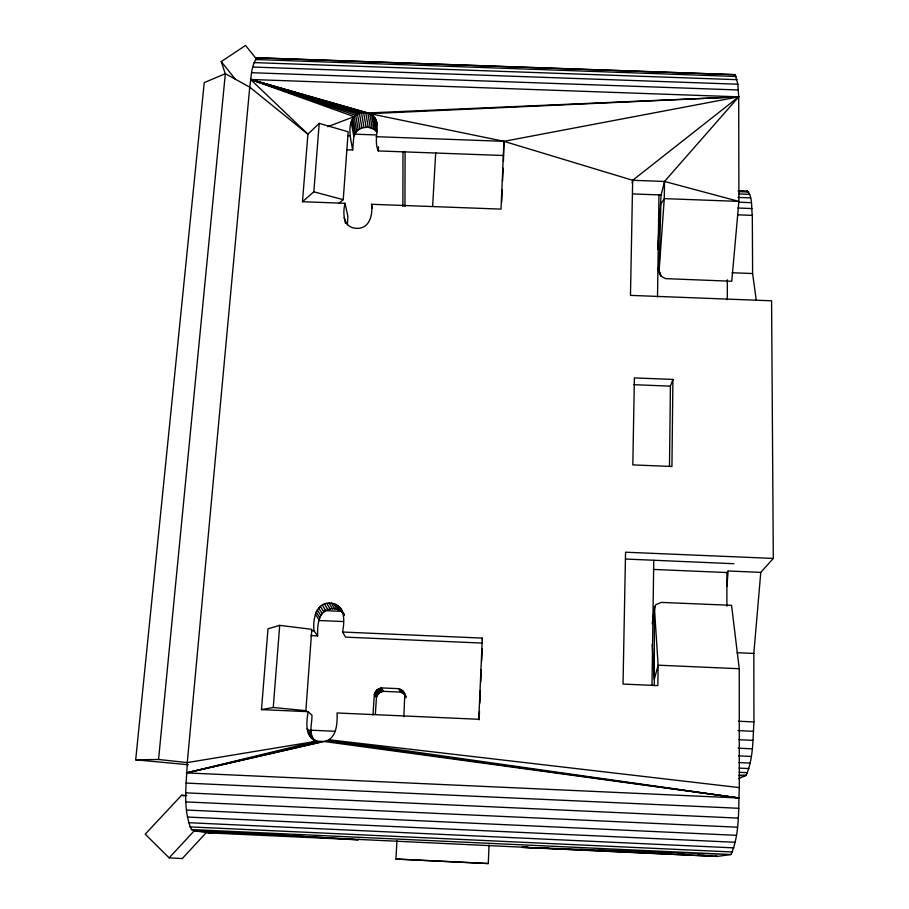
<?xml version="1.0" encoding="UTF-8"?>
<svg xmlns="http://www.w3.org/2000/svg" width="909" height="909" viewBox="0 0 909 909"><rect width="100%" height="100%" fill="white"/><g stroke="black" fill="none" stroke-linecap="round" stroke-linejoin="round"><path stroke-width="1.36" d="M528.004 847.074L522.357 846.813L522.527 847.404L717.303 856.426L731.006 854.517C740.006 833.712 738.21 809.839 739.324 787.603L739.244 668.717L731.563 605.326L661.388 602.406L655.775 604.69L654.366 607.36L654.31 685.75M402.869 206.513L402.982 151.451M404.937 206.491L405.096 151.439M726.882 606.235L726.927 572.534L728.143 570.988L760.776 572.375L773.309 558.421L771.582 300.799L630.471 295.38L632.675 180.289L738.71 96.843L737.847 84.219L735.188 74.674L256.952 57.801C250.884 66.107 251.361 77.379 249.736 87.15L187.265 762.583C186.538 784.637 182.391 808.76 191.447 829.553L194.253 830.781L208.15 832.849L357.964 839.78L358.771 839.234M727.314 299.675L727.336 279.802M672.91 379.428L671.933 466.487L632.812 464.897L634.391 377.905L672.91 379.428L670.422 386.143L669.479 466.476M651.992 685.386L653.764 560.342M657.514 296.925L658.957 195.117L661.786 195.23M347.124 149.792L352.658 149.985L353.817 136.384L356.714 131.248L354.112 116.67L250.589 79.469L367.872 112.955L738.71 96.843L664.513 181.459L664.286 198.628L659.059 271.552L661.082 276.154L665.524 278.631L731.756 281.256L738.903 201.4L738.71 96.843L250.589 79.469L307.912 134.202L302.47 201.718L345.056 203.298L347.874 216.422L347.374 224.83M657.832 268.075L659.059 271.552L660.877 204.116L664.286 198.628L738.903 201.4L664.513 181.459L661.093 194.98L657.707 249.123M503.438 161.177L503.961 141.327L738.71 96.843L369.861 113.659L250.589 79.469L355.669 115.284L359.407 113.284L365.782 112.557L368.156 127.203L373.951 129.271L376.871 131.975L374.667 117.409L369.861 113.659L372.156 128.283M738.597 778.661L746.084 775.422C753.47 758.776 752.754 739.778 753.936 721.928L753.834 653.435L760.776 572.375M396.938 840.723L395.915 859.039L488.292 863.55L489.031 844.984M310.912 635.63L317.661 635.925L313.969 630.789C312.81 618.779 315.9 601.565 331.421 603.144C345.579 604.871 344.67 621.586 342.545 632.028L482.315 638.095L478.77 719.28L337.057 712.974C337.398 723.223 336.978 738.983 324.115 741.483L186.47 772.9L739.21 798.022L328.638 739.721L739.324 787.603M479.123 719.814L479.486 711.44M479.85 703.077L480.395 690.522M480.759 682.148L481.304 669.592M481.668 661.218L482.213 648.662M501.643 202.298L502.2 189.538M502.575 181.027L503.132 168.267M503.677 155.507L378.303 150.928L378.519 146.838M378.303 150.928C373.19 140.225 380.507 127.408 374.667 117.409M403.846 716.758L404.8 694.396L403.039 691.113L398.778 688.67L381.348 687.897L376.826 689.954L374.326 694.271L372.997 714.974M432.639 206.309L435.706 152.519M315.559 741.187C304.504 735.551 306.594 721.803 308.094 711.679L261.485 709.611L268.007 628.801L279.711 625.347L311.81 629.335L305.867 710.679L301.583 711.395M310.923 737.426L314.753 740.369C308.071 733.62 312.276 723.371 311.957 715.156L308.094 711.679M369.861 113.659L503.961 141.327L501.007 209.115L371.531 204.286C373.042 215.547 369.156 229.716 355.476 228.273C342.92 227.091 342.659 212.854 345.056 203.298M375.349 714.281L376.44 697.589L377.337 695.283L379.882 692.59L383.337 691.329L400.437 692.09L403.732 693.647L405.948 696.544L404.391 693.203M339.114 203.082L343.227 199.673L348.181 131.794L319.218 123.385L307.912 134.202L249.736 87.15L225.341 73.697L204.252 82.594L135.691 759.822L188.277 764.742M261.485 709.611L273.245 707.497L279.711 625.347M302.47 201.718L313.832 191.81L319.218 123.385M726.905 586.362L728.143 570.988M317.661 635.925C317.332 626.176 317.911 611.28 330.137 609.019C335.387 607.916 341.148 610.109 344.204 614.552L341.102 608.985M352.658 149.985C350.976 139.259 346.056 123.704 355.669 115.284L358.237 129.885L356.714 131.248M135.691 759.822L158.552 759.481L225.341 73.697M652.219 623.71L654.628 606.394M653.48 617.768L654.025 613.677M654.378 610.95L654.923 606.86M632.119 182.993L632.675 180.289L664.513 181.459M733.87 563.716L625.528 559.035M186.856 795.511L181.584 795.261L145.213 834.189L169.142 857.857L194.253 830.781L356.192 839.314L717.303 856.426L715.974 855.767M206.298 832.576L182.277 858.551L169.142 857.857M522.527 847.404L731.006 854.517L191.447 829.553L357.964 839.78M225.159 73.47L221.239 61.573L245.544 45.45L256.997 59.699M358.237 129.885L361.907 127.919L368.156 127.203M327.717 126.692L354.112 116.67M208.15 832.849L214.092 832.542M746.289 191.435L747.528 191.072C752.879 197.56 751.186 207.468 752.311 215.365L752.607 273.529L756.231 299.981M321.706 741.778L186.47 772.9L316.968 741.165L324.115 741.483L739.21 798.022L326.433 740.79M186.47 772.9L319.309 741.676M739.04 775.695L746.084 775.422L739.165 775.104M256.952 57.801L735.188 74.674M255.509 59.505L736.222 76.481M254.111 62.607L737.119 79.674M252.804 67.039L737.847 84.219M251.623 72.709L738.381 89.98M353.556 134.134L376.167 134.952M347.624 135.646L349.976 135.736M376.11 136.68L503.961 141.327L632.675 180.289M739.244 190.765L747.528 191.072M738.04 191.129L743.539 191.333M738.972 191.674L748.698 192.038M738.585 193.912L749.743 194.321M738.04 197.435L750.652 197.901M632.721 193.924L661.093 194.98M738.733 202.207L751.402 202.673M737.835 208.025L751.959 208.547M738.142 214.842L752.311 215.365M732.097 272.757L752.607 273.529M633.834 384.689L670.422 386.143M773.309 558.421L625.551 552.206L623.029 684.079L657.855 685.613L658.127 665.183L654.366 607.36M653.355 569.42L726.927 572.534M323.934 610.575L342.329 611.371M318.604 620.483L342.625 621.529M311.401 630.676L313.969 630.789M737.051 652.707L753.834 653.435M482.463 643.083L345.636 637.141L342.545 632.028M739.244 668.717L658.127 665.183L654.31 679.318L652.173 644.47M738.369 721.235L753.936 721.928M738.04 730.62L753.606 731.313M738.903 739.721L753.05 740.358M738.153 748.175L752.266 748.811M310.014 730.154L335.307 731.291M738.619 755.89L751.288 756.458M738.926 762.583L750.152 763.094M739.108 768.105L748.88 768.537M739.165 772.309L747.516 772.684M185.981 783.081L738.847 808.294M185.845 792.841L738.244 818.111M186.027 801.908L737.415 827.201M186.55 810.044L736.404 835.326M187.379 817.032L735.211 842.279M188.493 822.69L733.893 847.87M189.867 826.895L732.472 851.983M226.852 833.133L233.954 833.462M245.294 833.985L253.804 834.382M265.155 834.905L273.666 835.291M285.017 835.826L292.107 836.155M304.867 836.746L311.957 837.064M324.729 837.655L331.819 837.984M344.591 838.575L351.681 838.905M540.73 847.654L547.797 847.983M560.512 848.574L567.58 848.904M580.294 849.495L587.362 849.813M598.667 850.347L607.155 850.733M618.461 851.256L625.528 851.585M638.243 852.176L645.31 852.506M658.025 853.085L666.513 853.483M677.819 854.005L684.886 854.335M697.601 854.926L704.668 855.244M395.915 859.039L488.292 863.55M273.245 707.497L305.867 710.679M158.552 759.481L187.265 762.583L316.968 741.165L312.719 739.006M181.584 795.261L184.084 795.909M313.832 191.81L343.227 199.673M314.741 740.267L317.559 742.426M309.435 735.551L313.287 738.54M308.265 733.461L312.139 736.483M307.458 731.188L311.355 734.256M307.049 728.802L310.946 731.915M221.239 61.573L235.34 79.265M315.366 614.257L319.025 619.722M316.116 612.007L319.752 617.529M317.207 609.916L320.82 615.473M318.639 608.019L322.218 613.609M374.326 694.271L376.44 697.589M320.354 606.36L323.899 611.996M374.69 693.067L376.803 696.408M375.247 691.919L377.337 695.283M322.309 605.008L325.808 610.666M375.962 690.874L378.042 694.26M324.456 603.996L327.91 609.666M376.826 689.954L378.894 693.351M377.837 689.181L379.882 692.59M326.729 603.326L330.137 609.019M378.939 688.567L380.962 691.988M329.069 603.042L332.433 608.735M380.121 688.136L382.132 691.567M331.421 603.144L334.728 608.837M381.348 687.897L383.337 691.329M333.705 603.633L336.966 609.314M335.876 604.485L339.091 610.144M337.864 605.678L341.045 611.325M339.625 607.189L342.761 612.802M343.045 613.177L344.272 615.37M398.778 688.67L400.437 692.09M399.971 689.011L401.619 692.431M401.108 689.545L402.721 692.953M402.13 690.249L403.732 693.647M403.039 691.113L404.619 694.487M405.028 695.635L406.062 697.828M403.801 692.101L405.834 696.601M659.014 270.291L661.082 276.154M658.65 270.462L660.298 275.143M658.048 269.325L659.695 274.018M344.204 217.581L345.443 223.421M351.158 121.897L353.817 136.384M351.817 120.022L354.465 134.543M352.817 118.261L355.442 132.805M371.531 204.286L372.224 208.218M359.987 128.76L357.453 114.148L250.589 79.469L363.634 112.477L366.043 127.124M361.907 127.919L359.407 113.284L250.589 79.469L361.487 112.727L363.941 127.362M367.872 112.955L370.213 127.59M371.69 114.659L373.951 129.271M373.304 115.92L375.542 130.51M376.474 120.92L377.065 124.874M375.735 119.09L376.724 125.703M376.871 122.829L377.269 125.465M482.315 638.095L482.384 640.584"/></g></svg>
